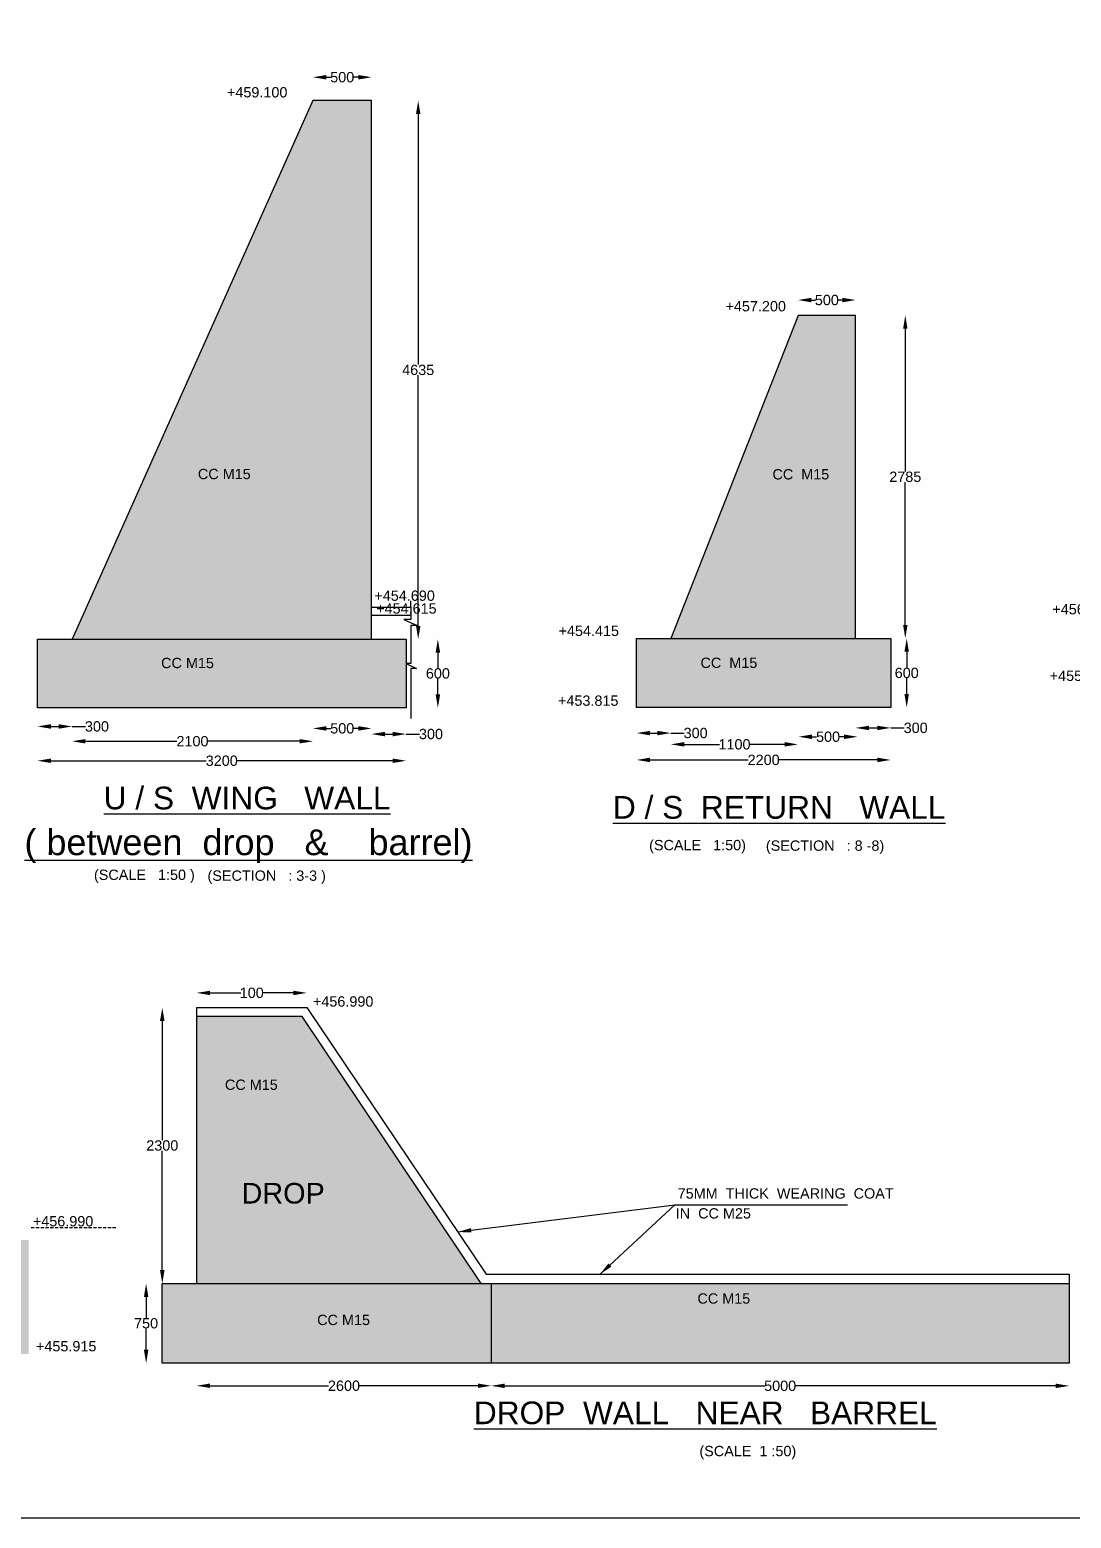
# Model space of a CAD drawing. Header units: inches. Extents: x 37936 to 42542, y -145 to 3102.
# Drawn here: x 39086 to 40097, y -145 to 1299 of the extents above; entities that cross this region are included whole.
import ezdxf

# ---------------------------------------------------------------- set-up
doc = ezdxf.new("R2010")
doc.units = ezdxf.units.IN
doc.header["$MEASUREMENT"] = 0
doc.layers.add('DIMENSIONS', color=255, linetype='Continuous')
doc.layers.add('TEXT', color=1, linetype='Continuous')
doc.styles.get("Standard").update_dxf_attribs({"font": 'arial.ttf', "height": 10})
doc.dimstyles.get("Standard").update_dxf_attribs({"dimtxt": 12, "dimasz": 13, "dimexe": 0.18, "dimexo": 0.0625, "dimgap": 0.09, "dimtad": 0, "dimtih": 1, "dimtoh": 1, "dimdec": 4, "dimzin": 0, "dimdsep": 46, "dimtxsty": 'Standard', "dimcen": 0.09, "dimse1": 1, "dimse2": 1, "dimadec": 0, "dimazin": 0, "dimtfac": 1, "dimtdec": 4, "dimtofl": 0, "dimtmove": 0, "dimatfit": 3, "dimfxl": 1, "dimtolj": 1, "dimtzin": 0, "dimarcsym": 0})

# ---------------------------------------------------------------- blocks, each defined once
blk = doc.blocks.new('*D134')
at = {"layer": 'Defpoints', "color": 0, "transparency": 16777216}
for p in [(39417.7, 1253), (39360.8, 1230.3), (39417.7, 1230.3)]:
    blk.add_point(p, dxfattribs=at)
at = {"layer": 'DIMENSIONS', "color": 0, "lineweight": -2, "transparency": 16777216}
for p, q in [((39373.8, 1253), (39378.1, 1253)), ((39404.7, 1253), (39400.3, 1253))]:
    blk.add_line(p, q, dxfattribs=at)
at = {"layer": 'DIMENSIONS', "color": 0, "transparency": 16777216}
for points in [[(39373.8, 1255.2), (39373.8, 1250.8), (39360.8, 1253)], [(39404.7, 1255.2), (39404.7, 1250.8), (39417.7, 1253)]]:
    blk.add_solid(points, dxfattribs=at)
at = {"layer": 'DIMENSIONS', "color": 0, "transparency": 16777216, "insert": (39389.2, 1253), "char_height": 10, "attachment_point": 5}
blk.add_mtext('\\A1;500', dxfattribs=at)
blk = doc.blocks.new('*D135')
at = {"layer": 'Defpoints', "color": 0, "transparency": 16777216}
for p in [(39093.5, 707.7), (39127.1, 707.7), (39127.1, 623.1)]:
    blk.add_point(p, dxfattribs=at)
at = {"layer": 'DIMENSIONS', "color": 0, "lineweight": -2, "transparency": 16777216}
for p, q in [((39106.5, 623.1), (39114.1, 623.1)), ((39127.1, 623.1), (39140.1, 623.1))]:
    blk.add_line(p, q, dxfattribs=at)
at = {"layer": 'DIMENSIONS', "color": 0, "transparency": 16777216}
for points in [[(39106.5, 625.3), (39106.5, 620.9), (39093.5, 623.1)], [(39114.1, 625.3), (39114.1, 620.9), (39127.1, 623.1)]]:
    blk.add_solid(points, dxfattribs=at)
at = {"layer": 'DIMENSIONS', "color": 0, "transparency": 16777216, "insert": (39151.2, 623.1), "char_height": 10, "attachment_point": 5}
blk.add_mtext('\\A1;300', dxfattribs=at)
blk = doc.blocks.new('*D136')
at = {"layer": 'Defpoints', "color": 0, "transparency": 16777216}
for p in [(39360.8, 1230.3), (39127.1, 707.7), (39360.8, 608.7)]:
    blk.add_point(p, dxfattribs=at)
at = {"layer": 'DIMENSIONS', "color": 0, "lineweight": -2, "transparency": 16777216}
for p, q in [((39140.1, 608.7), (39228.8, 608.7)), ((39347.8, 608.7), (39259, 608.7))]:
    blk.add_line(p, q, dxfattribs=at)
at = {"layer": 'DIMENSIONS', "color": 0, "transparency": 16777216}
for points in [[(39140.1, 610.9), (39140.1, 606.6), (39127.1, 608.7)], [(39347.8, 610.9), (39347.8, 606.6), (39360.8, 608.7)]]:
    blk.add_solid(points, dxfattribs=at)
at = {"layer": 'DIMENSIONS', "color": 0, "transparency": 16777216, "insert": (39243.9, 608.7), "char_height": 10, "attachment_point": 5}
blk.add_mtext('\\A1;2100', dxfattribs=at)
blk = doc.blocks.new('*D137')
at = {"layer": 'Defpoints', "color": 0, "transparency": 16777216}
for p in [(39360.8, 1230.3), (39417.7, 1230.3), (39417.7, 621.2)]:
    blk.add_point(p, dxfattribs=at)
at = {"layer": 'DIMENSIONS', "color": 0, "lineweight": -2, "transparency": 16777216}
for p, q in [((39373.8, 621.2), (39378.1, 621.2)), ((39404.7, 621.2), (39400.3, 621.2))]:
    blk.add_line(p, q, dxfattribs=at)
at = {"layer": 'DIMENSIONS', "color": 0, "transparency": 16777216}
for points in [[(39373.8, 623.4), (39373.8, 619), (39360.8, 621.2)], [(39404.7, 623.4), (39404.7, 619), (39417.7, 621.2)]]:
    blk.add_solid(points, dxfattribs=at)
at = {"layer": 'DIMENSIONS', "color": 0, "transparency": 16777216, "insert": (39389.2, 621.2), "char_height": 10, "attachment_point": 5}
blk.add_mtext('\\A1;500', dxfattribs=at)
blk = doc.blocks.new('*D138')
at = {"layer": 'Defpoints', "color": 0, "transparency": 16777216}
for p in [(39417.7, 707.7), (39451.2, 707.7), (39451.2, 615.7)]:
    blk.add_point(p, dxfattribs=at)
at = {"layer": 'DIMENSIONS', "color": 0, "lineweight": -2, "transparency": 16777216}
for p, q in [((39430.7, 615.7), (39438.2, 615.7)), ((39451.2, 615.7), (39464.2, 615.7))]:
    blk.add_line(p, q, dxfattribs=at)
at = {"layer": 'DIMENSIONS', "color": 0, "transparency": 16777216}
for points in [[(39430.7, 617.9), (39430.7, 613.5), (39417.7, 615.7)], [(39438.2, 617.9), (39438.2, 613.5), (39451.2, 615.7)]]:
    blk.add_solid(points, dxfattribs=at)
at = {"layer": 'DIMENSIONS', "color": 0, "transparency": 16777216, "insert": (39475.3, 615.7), "char_height": 10, "attachment_point": 5}
blk.add_mtext('\\A1;300', dxfattribs=at)
blk = doc.blocks.new('*D139')
at = {"layer": 'Defpoints', "color": 0, "transparency": 16777216}
for p in [(39451.2, 707.7), (39451.2, 641.2), (39482, 641.2)]:
    blk.add_point(p, dxfattribs=at)
at = {"layer": 'DIMENSIONS', "color": 0, "lineweight": -2, "transparency": 16777216}
for p, q in [((39482, 694.7), (39482, 679.7)), ((39482, 654.2), (39482, 669.3))]:
    blk.add_line(p, q, dxfattribs=at)
at = {"layer": 'DIMENSIONS', "color": 0, "transparency": 16777216}
for points in [[(39479.8, 694.7), (39484.2, 694.7), (39482, 707.7)], [(39479.8, 654.2), (39484.2, 654.2), (39482, 641.2)]]:
    blk.add_solid(points, dxfattribs=at)
at = {"layer": 'DIMENSIONS', "color": 0, "transparency": 16777216, "insert": (39482, 674.5), "char_height": 10, "attachment_point": 5}
blk.add_mtext('\\A1;600', dxfattribs=at)
blk = doc.blocks.new('*D140')
at = {"layer": 'Defpoints', "color": 0, "transparency": 16777216}
for p in [(39417.7, 1230.3), (39417.7, 707.7), (39462.9, 707.7)]:
    blk.add_point(p, dxfattribs=at)
at = {"layer": 'DIMENSIONS', "color": 0, "lineweight": -2, "transparency": 16777216}
for p, q in [((39462.9, 1217.3), (39462.9, 974.2)), ((39462.9, 720.7), (39462.9, 963.8))]:
    blk.add_line(p, q, dxfattribs=at)
at = {"layer": 'DIMENSIONS', "color": 0, "transparency": 16777216}
for points in [[(39460.8, 1217.3), (39465.1, 1217.3), (39462.9, 1230.3)], [(39460.8, 720.7), (39465.1, 720.7), (39462.9, 707.7)]]:
    blk.add_solid(points, dxfattribs=at)
at = {"layer": 'DIMENSIONS', "color": 0, "transparency": 16777216, "insert": (39462.9, 969), "char_height": 10, "attachment_point": 5}
blk.add_mtext('\\A1;4635', dxfattribs=at)
blk = doc.blocks.new('*D141')
at = {"layer": 'Defpoints', "color": 0, "transparency": 16777216}
for p in [(39093.5, 641.2), (39451.2, 641.2), (39451.2, 589.8)]:
    blk.add_point(p, dxfattribs=at)
at = {"layer": 'DIMENSIONS', "color": 0, "lineweight": -2, "transparency": 16777216}
for p, q in [((39106.5, 589.8), (39257.3, 589.8)), ((39438.2, 589.8), (39287.3, 589.8))]:
    blk.add_line(p, q, dxfattribs=at)
at = {"layer": 'DIMENSIONS', "color": 0, "transparency": 16777216}
for points in [[(39106.5, 592), (39106.5, 587.7), (39093.5, 589.8)], [(39438.2, 592), (39438.2, 587.7), (39451.2, 589.8)]]:
    blk.add_solid(points, dxfattribs=at)
at = {"layer": 'DIMENSIONS', "color": 0, "transparency": 16777216, "insert": (39272.3, 589.8), "char_height": 10, "attachment_point": 5}
blk.add_mtext('\\A1;3200', dxfattribs=at)
blk = doc.blocks.new('*D142')
at = {"layer": 'Defpoints', "color": 0, "transparency": 16777216}
for p in [(39887.3, 1036.8), (39831.5, 1021.9), (39887.3, 1021.9)]:
    blk.add_point(p, dxfattribs=at)
at = {"layer": 'DIMENSIONS', "color": 0, "lineweight": -2, "transparency": 16777216}
for p, q in [((39844.5, 1036.8), (39848.3, 1036.8)), ((39874.3, 1036.8), (39870.5, 1036.8))]:
    blk.add_line(p, q, dxfattribs=at)
at = {"layer": 'DIMENSIONS', "color": 0, "transparency": 16777216}
for points in [[(39844.5, 1039), (39844.5, 1034.6), (39831.5, 1036.8)], [(39874.3, 1039), (39874.3, 1034.6), (39887.3, 1036.8)]]:
    blk.add_solid(points, dxfattribs=at)
at = {"layer": 'DIMENSIONS', "color": 0, "transparency": 16777216, "insert": (39859.4, 1036.8), "char_height": 10, "attachment_point": 5}
blk.add_mtext('\\A1;500', dxfattribs=at)
blk = doc.blocks.new('*D143')
at = {"layer": 'Defpoints', "color": 0, "transparency": 16777216}
for p in [(39674.8, 708.6), (39708, 708.6), (39708, 616.7)]:
    blk.add_point(p, dxfattribs=at)
at = {"layer": 'DIMENSIONS', "color": 0, "lineweight": -2, "transparency": 16777216}
for p, q in [((39687.8, 616.7), (39695, 616.7)), ((39708, 616.7), (39721, 616.7))]:
    blk.add_line(p, q, dxfattribs=at)
at = {"layer": 'DIMENSIONS', "color": 0, "transparency": 16777216}
for points in [[(39687.8, 618.8), (39687.8, 614.5), (39674.8, 616.7)], [(39695, 618.8), (39695, 614.5), (39708, 616.7)]]:
    blk.add_solid(points, dxfattribs=at)
at = {"layer": 'DIMENSIONS', "color": 0, "transparency": 16777216, "insert": (39732.1, 616.7), "char_height": 10, "attachment_point": 5}
blk.add_mtext('\\A1;300', dxfattribs=at)
blk = doc.blocks.new('*D144')
at = {"layer": 'Defpoints', "color": 0, "transparency": 16777216}
for p in [(39831.5, 1021.9), (39708, 708.6), (39831.5, 605.7)]:
    blk.add_point(p, dxfattribs=at)
at = {"layer": 'DIMENSIONS', "color": 0, "lineweight": -2, "transparency": 16777216}
for p, q in [((39721, 605.7), (39755.2, 605.7)), ((39818.5, 605.7), (39784.3, 605.7))]:
    blk.add_line(p, q, dxfattribs=at)
at = {"layer": 'DIMENSIONS', "color": 0, "transparency": 16777216}
for points in [[(39721, 607.9), (39721, 603.6), (39708, 605.7)], [(39818.5, 607.9), (39818.5, 603.6), (39831.5, 605.7)]]:
    blk.add_solid(points, dxfattribs=at)
at = {"layer": 'DIMENSIONS', "color": 0, "transparency": 16777216, "insert": (39769.8, 605.7), "char_height": 10, "attachment_point": 5}
blk.add_mtext('\\A1;1100', dxfattribs=at)
blk = doc.blocks.new('*D145')
at = {"layer": 'Defpoints', "color": 0, "transparency": 16777216}
for p in [(39832, 641.5), (39889.2, 641.5), (39889.2, 613.1)]:
    blk.add_point(p, dxfattribs=at)
at = {"layer": 'DIMENSIONS', "color": 0, "lineweight": -2, "transparency": 16777216}
for p, q in [((39845, 613.1), (39849.4, 613.1)), ((39876.2, 613.1), (39871.7, 613.1))]:
    blk.add_line(p, q, dxfattribs=at)
at = {"layer": 'DIMENSIONS', "color": 0, "transparency": 16777216}
for points in [[(39845, 615.3), (39845, 610.9), (39832, 613.1)], [(39876.2, 615.3), (39876.2, 610.9), (39889.2, 613.1)]]:
    blk.add_solid(points, dxfattribs=at)
at = {"layer": 'DIMENSIONS', "color": 0, "transparency": 16777216, "insert": (39860.6, 613.1), "char_height": 10, "attachment_point": 5}
blk.add_mtext('\\A1;500', dxfattribs=at)
blk = doc.blocks.new('*D146')
at = {"layer": 'Defpoints', "color": 0, "transparency": 16777216}
for p in [(39887.3, 708.6), (39921.5, 708.6), (39921.5, 621.7)]:
    blk.add_point(p, dxfattribs=at)
at = {"layer": 'DIMENSIONS', "color": 0, "lineweight": -2, "transparency": 16777216}
for p, q in [((39900.3, 621.7), (39908.5, 621.7)), ((39921.5, 621.7), (39934.5, 621.7))]:
    blk.add_line(p, q, dxfattribs=at)
at = {"layer": 'DIMENSIONS', "color": 0, "transparency": 16777216}
for points in [[(39900.3, 623.8), (39900.3, 619.5), (39887.3, 621.7)], [(39908.5, 623.8), (39908.5, 619.5), (39921.5, 621.7)]]:
    blk.add_solid(points, dxfattribs=at)
at = {"layer": 'DIMENSIONS', "color": 0, "transparency": 16777216, "insert": (39945.6, 621.7), "char_height": 10, "attachment_point": 5}
blk.add_mtext('\\A1;300', dxfattribs=at)
blk = doc.blocks.new('*D147')
at = {"layer": 'Defpoints', "color": 0, "transparency": 16777216}
for p in [(39921.5, 708.6), (39921.5, 641.5), (39936.9, 641.5)]:
    blk.add_point(p, dxfattribs=at)
at = {"layer": 'DIMENSIONS', "color": 0, "lineweight": -2, "transparency": 16777216}
for p, q in [((39936.9, 695.6), (39936.9, 680.2)), ((39936.9, 654.5), (39936.9, 669.8))]:
    blk.add_line(p, q, dxfattribs=at)
at = {"layer": 'DIMENSIONS', "color": 0, "transparency": 16777216}
for points in [[(39934.7, 695.6), (39939, 695.6), (39936.9, 708.6)], [(39934.7, 654.5), (39939, 654.5), (39936.9, 641.5)]]:
    blk.add_solid(points, dxfattribs=at)
at = {"layer": 'DIMENSIONS', "color": 0, "transparency": 16777216, "insert": (39936.9, 675), "char_height": 10, "attachment_point": 5}
blk.add_mtext('\\A1;600', dxfattribs=at)
blk = doc.blocks.new('*D148')
at = {"layer": 'Defpoints', "color": 0, "transparency": 16777216}
for p in [(39674.8, 641.5), (39921.5, 641.5), (39921.5, 590.6)]:
    blk.add_point(p, dxfattribs=at)
at = {"layer": 'DIMENSIONS', "color": 0, "lineweight": -2, "transparency": 16777216}
for p, q in [((39687.8, 590.6), (39783.1, 590.6)), ((39908.5, 590.6), (39813.2, 590.6))]:
    blk.add_line(p, q, dxfattribs=at)
at = {"layer": 'DIMENSIONS', "color": 0, "transparency": 16777216}
for points in [[(39687.8, 592.8), (39687.8, 588.5), (39674.8, 590.6)], [(39908.5, 592.8), (39908.5, 588.5), (39921.5, 590.6)]]:
    blk.add_solid(points, dxfattribs=at)
at = {"layer": 'DIMENSIONS', "color": 0, "transparency": 16777216, "insert": (39798.1, 590.6), "char_height": 10, "attachment_point": 5}
blk.add_mtext('\\A1;2200', dxfattribs=at)
blk = doc.blocks.new('*D180')
at = {"layer": 'Defpoints', "color": 0, "transparency": 16777216}
for p in [(39248, 82.6), (39533.8, 82.6), (39533.8, -16.6)]:
    blk.add_point(p, dxfattribs=at)
at = {"layer": 'DIMENSIONS', "color": 0, "lineweight": -2, "transparency": 16777216}
for p, q in [((39261, -16.6), (39375.8, -16.6)), ((39520.8, -16.6), (39406, -16.6))]:
    blk.add_line(p, q, dxfattribs=at)
at = {"layer": 'DIMENSIONS', "color": 0, "transparency": 16777216}
for points in [[(39261, -14.4), (39261, -18.7), (39248, -16.6)], [(39520.8, -14.4), (39520.8, -18.7), (39533.8, -16.6)]]:
    blk.add_solid(points, dxfattribs=at)
at = {"layer": 'DIMENSIONS', "color": 0, "transparency": 16777216, "insert": (39390.9, -16.6), "char_height": 10, "attachment_point": 5}
blk.add_mtext('\\A1;2600', dxfattribs=at)
blk = doc.blocks.new('*D181')
at = {"layer": 'Defpoints', "color": 0, "transparency": 16777216}
for p in [(39533.8, 82.6), (40094.5, 82.6), (40094.5, -16.7)]:
    blk.add_point(p, dxfattribs=at)
at = {"layer": 'DIMENSIONS', "color": 0, "lineweight": -2, "transparency": 16777216}
for p, q in [((39546.8, -16.7), (39799.1, -16.7)), ((40081.5, -16.7), (39829.1, -16.7))]:
    blk.add_line(p, q, dxfattribs=at)
at = {"layer": 'DIMENSIONS', "color": 0, "transparency": 16777216}
for points in [[(39546.8, -14.5), (39546.8, -18.8), (39533.8, -16.7)], [(40081.5, -14.5), (40081.5, -18.8), (40094.5, -16.7)]]:
    blk.add_solid(points, dxfattribs=at)
at = {"layer": 'DIMENSIONS', "color": 0, "transparency": 16777216, "insert": (39814.1, -16.7), "char_height": 10, "attachment_point": 5}
blk.add_mtext('\\A1;5000', dxfattribs=at)
blk = doc.blocks.new('*D182')
at = {"layer": 'Defpoints', "color": 0, "transparency": 16777216}
for p in [(39354.8, 364.6), (39248, 350.3), (39354.8, 350.3)]:
    blk.add_point(p, dxfattribs=at)
at = {"layer": 'DIMENSIONS', "color": 0, "lineweight": -2, "transparency": 16777216}
for p, q in [((39261, 364.6), (39290.8, 364.6)), ((39341.8, 364.6), (39312.1, 364.6))]:
    blk.add_line(p, q, dxfattribs=at)
at = {"layer": 'DIMENSIONS', "color": 0, "transparency": 16777216}
for points in [[(39261, 366.7), (39261, 362.4), (39248, 364.6)], [(39341.8, 366.7), (39341.8, 362.4), (39354.8, 364.6)]]:
    blk.add_solid(points, dxfattribs=at)
at = {"layer": 'DIMENSIONS', "color": 0, "transparency": 16777216, "insert": (39301.4, 364.6), "char_height": 10, "attachment_point": 5}
blk.add_mtext('\\A1;100', dxfattribs=at)
blk = doc.blocks.new('*D183')
at = {"layer": 'Defpoints', "color": 0, "transparency": 16777216}
for p in [(39248, 350.3), (39214.6, 82.6), (39248, 82.6)]:
    blk.add_point(p, dxfattribs=at)
at = {"layer": 'DIMENSIONS', "color": 0, "lineweight": -2, "transparency": 16777216}
for p, q in [((39214.6, 337.3), (39214.6, 221.7)), ((39214.6, 95.6), (39214.6, 211.3))]:
    blk.add_line(p, q, dxfattribs=at)
at = {"layer": 'DIMENSIONS', "color": 0, "transparency": 16777216}
for points in [[(39212.4, 337.3), (39216.8, 337.3), (39214.6, 350.3)], [(39212.4, 95.6), (39216.8, 95.6), (39214.6, 82.6)]]:
    blk.add_solid(points, dxfattribs=at)
at = {"layer": 'DIMENSIONS', "color": 0, "transparency": 16777216, "insert": (39214.6, 216.5), "char_height": 10, "attachment_point": 5}
blk.add_mtext('\\A1;2300', dxfattribs=at)
blk = doc.blocks.new('*D184')
at = {"layer": 'Defpoints', "color": 0, "transparency": 16777216}
for p in [(39214.6, 82.6), (39198.9, 5.3), (39214.6, 5.3)]:
    blk.add_point(p, dxfattribs=at)
at = {"layer": 'DIMENSIONS', "color": 0, "lineweight": -2, "transparency": 16777216}
for p, q in [((39198.9, 69.6), (39198.9, 49.2)), ((39198.9, 18.3), (39198.9, 38.8))]:
    blk.add_line(p, q, dxfattribs=at)
at = {"layer": 'DIMENSIONS', "color": 0, "transparency": 16777216}
for points in [[(39196.8, 69.6), (39201.1, 69.6), (39198.9, 82.6)], [(39196.8, 18.3), (39201.1, 18.3), (39198.9, 5.3)]]:
    blk.add_solid(points, dxfattribs=at)
at = {"layer": 'DIMENSIONS', "color": 0, "transparency": 16777216, "insert": (39198.9, 44), "char_height": 10, "attachment_point": 5}
blk.add_mtext('\\A1;750', dxfattribs=at)
blk = doc.blocks.new('*D192')
at = {"layer": 'Defpoints', "color": 0, "transparency": 16777216}
for p in [(39887.3, 1021.9), (39887.3, 708.6), (39935.5, 708.6)]:
    blk.add_point(p, dxfattribs=at)
at = {"layer": 'DIMENSIONS', "color": 0, "lineweight": -2, "transparency": 16777216}
for p, q in [((39935.5, 1008.9), (39935.5, 870.5)), ((39935.5, 721.6), (39935.5, 860.1))]:
    blk.add_line(p, q, dxfattribs=at)
at = {"layer": 'DIMENSIONS', "color": 0, "transparency": 16777216}
for points in [[(39933.4, 1008.9), (39937.7, 1008.9), (39935.5, 1021.9)], [(39933.4, 721.6), (39937.7, 721.6), (39935.5, 708.6)]]:
    blk.add_solid(points, dxfattribs=at)
at = {"layer": 'DIMENSIONS', "color": 0, "transparency": 16777216, "insert": (39935.5, 865.3), "char_height": 10, "attachment_point": 5}
blk.add_mtext('\\A1;2785', dxfattribs=at)

msp = doc.modelspace()

# ---------------------------------------------------------------- hatches: boundary and pattern name
at = {"layer": 'DIMENSIONS'}
h = msp.add_hatch(dxfattribs=at)
h.set_pattern_fill('AR-CONC', color=0, scale=5, style=0)
h.set_pattern_definition([(50, (0, 0), (35.86301, -3.137607), [3.75, -41.25]), (355, (0, 0), (-6.937567, 37.609607), [3, -33]), (100.4514, (2.99, -0.26), (28.92547, 34.471977), [3.18701, -35.057106]), (46.1842, (0, 10), (53.362052, -8.27595), [5.625, -61.875]), (96.6356, (4.447, 9.31), (46.733135, 48.705894), [4.780514, -52.58565]), (351.1842, (0, 10), (46.7331, 48.70593), [4.5, -49.5]), (21, (5, 7.5), (29.845353, -20.130945), [3.75, -41.25]), (326, (5, 7.5), (12.165767, 36.257502), [3, -33]), (71.4514, (7.487, 5.822), (42.01113, 16.126525), [3.18701, -35.057106]), (37.5, (0, 0), (0.6079928, 16.6446927), [0, -32.6, 0, -33.5, 0, -33.125]), (7.5, (0, 0), (13.153477, 19.7205856), [0, -19.1, 0, -31.85, 0, -12.625]), (327.5, (-11.15, 0), (26.691122, -1.1277436), [0, -12.5, 0, -39, 0, -51.75]), (317.5, (-16.15, 0), (29.159308, 5.005249), [0, -16.25, 0, -25.9, 0, -36.75])])
h.paths.add_polyline_path([(38462.64676, 707.65453), (38103.32675, 707.65453), (38103.32675, 640.99139), (38462.64676, 640.99139)])
h.paths.add_polyline_path([(38921.31479, 1192.7317), (38863.63714, 1192.7317), (38653.05836, 707.31361), (38921.31479, 707.31361)])
h.paths.add_polyline_path([(38955.11072, 707.31361), (38619.1147, 707.31361), (38619.1147, 641.68056), (38955.11072, 641.68056)])
h.paths.add_polyline_path([(39417.65855, 1230.32224), (39360.78787, 1230.32224), (39127.06149, 707.72888), (39417.65855, 707.72888)])
h.paths.add_polyline_path([(39451.15126, 707.72888), (39093.48862, 707.72888), (39093.48862, 641.23388), (39451.15126, 641.23388)])
h.paths.add_polyline_path([(39887.28896, 1021.93757), (39831.53427, 1021.93757), (39707.98716, 708.58308), (39887.28896, 708.58308)])
h.paths.add_polyline_path([(39921.51818, 708.58308), (39674.76397, 708.58308), (39674.76397, 641.45314), (39921.51818, 641.45314)])
h.paths.add_polyline_path([(40471.49309, 1258.31289), (40415.83305, 1258.31289), (40181.44356, 729.71027), (40471.49309, 729.71027)])
h.paths.add_polyline_path([(40505.69319, 729.71027), (40148.78552, 729.71027), (40148.78552, 662.29322), (40505.69319, 662.29322)])
h.paths.add_polyline_path([(40772.65821, 923.66477), (40772.65821, 618.54333), (40896.04142, 618.54333)])
h.paths.add_polyline_path([(40772.65821, 923.66477), (40716.12856, 923.66477), (40716.12856, 618.54333), (40772.65821, 618.54333)])
h.paths.add_polyline_path([(40716.12856, 923.66477), (40604.55016, 618.54333), (40716.12856, 618.54333)])
h.paths.add_polyline_path([(41033.20738, 301.2696), (41033.20738, 40.24494), (41100.65678, 40.24494)])
h.paths.add_polyline_path([(41033.20738, 301.2696), (40976.98957, 301.2696), (40976.98957, 40.24494), (41033.20738, 40.24494)])
h.paths.add_polyline_path([(40976.98957, 301.2696), (40854.74673, 40.24494), (40976.98957, 40.24494)])
h.paths.add_polyline_path([(40481.81833, 432.26473), (40425.07479, 432.26473), (40302.73265, 119.02726), (40481.81833, 119.02726)])
h.paths.add_polyline_path([(40515.92403, 119.02726), (40269.71252, 119.02726), (40269.71252, 51.27382), (40515.92403, 51.27382)])
h.paths.add_polyline_path([(39350.4638, 341.62896), (39248.03061, 341.62896), (39248.03061, 82.6307), (39524.10378, 82.6307)])
h.paths.add_polyline_path([(39533.75785, 82.6307), (39214.60561, 82.6307), (39214.60561, 5.29461), (39533.75785, 5.29461)])
h.paths.add_polyline_path([(40094.47153, 82.6307), (39533.75785, 82.6307), (39533.75785, 5.29461), (40094.47153, 5.29461)])
h.paths.add_polyline_path([(39084.88088, 124.8938), (38019.88604, 124.8938), (38019.88604, 14.28784), (39084.88088, 14.28784)])
h.paths.add_polyline_path([(38155.67084, 383.67791), (38053.51603, 383.67791), (38053.51603, 124.8938), (38323.24389, 124.8938)])
h.paths.add_polyline_path([(39804.03576, 859.99646), (39864.32226, 859.99646), (39864.32226, 875.50805), (39804.03576, 875.50805)], flags=24)
h.paths.add_polyline_path([(39734.23865, 677.13131), (39794.52514, 677.13131), (39794.52514, 692.6429), (39734.23865, 692.6429)], flags=24)
h.paths.add_polyline_path([(40301.65086, 881.85596), (40358.05605, 881.85596), (40358.05605, 897.36755), (40301.65086, 897.36755)], flags=24)
h.paths.add_polyline_path([(40264.34762, 697.4453), (40324.63411, 697.4453), (40324.63411, 712.9569), (40264.34762, 712.9569)], flags=24)
h.paths.add_polyline_path([(40817.40575, 649.92491), (40851.29388, 649.92491), (40851.29388, 634.71345), (40817.40575, 634.71345)], flags=24)
h.paths.add_polyline_path([(40731.45897, 716.24759), (40787.86415, 716.24759), (40787.86415, 731.75919), (40731.45897, 731.75919)], flags=9)
h.paths.add_polyline_path([(40730.86337, 635.75498), (40757.9234, 635.75498), (40757.9234, 620.54352), (40730.86337, 620.54352)], flags=24)
h.paths.add_polyline_path([(40643.39529, 647.73556), (40677.28342, 647.73556), (40677.28342, 632.5241), (40643.39529, 632.5241)], flags=24)
h.paths.add_polyline_path([(41053.37478, 62.78447), (41080.48938, 62.78447), (41080.48938, 47.57301), (41053.37478, 47.57301)], flags=24)
h.paths.add_polyline_path([(40991.56846, 62.78447), (41018.62849, 62.78447), (41018.62849, 47.57301), (40991.56846, 47.57301)], flags=24)
h.paths.add_polyline_path([(40950.96388, 134.89865), (41007.36907, 134.89865), (41007.36907, 150.41024), (40950.96388, 150.41024)], flags=9)
h.paths.add_polyline_path([(40898.92409, 62.78447), (40932.81222, 62.78447), (40932.81222, 47.57301), (40898.92409, 47.57301)], flags=24)
h.paths.add_polyline_path([(40362.1808, 200.66927), (40422.4673, 200.66927), (40422.4673, 216.18087), (40362.1808, 216.18087)], flags=24)
h.paths.add_polyline_path([(40355.4293, 79.27966), (40411.83449, 79.27966), (40411.83449, 94.79125), (40355.4293, 94.79125)], flags=24)
h.paths.add_polyline_path([(39286.36105, 154.69647), (39377.432, 154.69647), (39377.432, 185.74013), (39286.36105, 185.74013)], flags=24)
h.paths.add_polyline_path([(39272.82859, 267.72018), (39329.23378, 267.72018), (39329.23378, 283.23178), (39272.82859, 283.23178)], flags=24)
h.paths.add_polyline_path([(39362.30504, 39.54287), (39418.71022, 39.54287), (39418.71022, 55.05446), (39362.30504, 55.05446)], flags=24)
h.paths.add_polyline_path([(39731.26759, 60.33453), (39787.67278, 60.33453), (39787.67278, 75.84613), (39731.26759, 75.84613)], flags=24)
h.paths.add_polyline_path([(38032.25726, 29.32573), (38059.71974, 29.32573), (38059.71974, 14.11427), (38032.25726, 14.11427)], flags=9)
h.paths.add_polyline_path([(38621.16036, 90.68681), (38681.44686, 90.68681), (38681.44686, 106.1984), (38621.16036, 106.1984)], flags=24)
h.paths.add_polyline_path([(38195.74768, 200.19107), (38252.15286, 200.19107), (38252.15286, 215.70266), (38195.74768, 215.70266)], flags=24)
h.paths.add_polyline_path([(38090.41291, 194.74287), (38181.48385, 194.74287), (38181.48385, 225.78652), (38090.41291, 225.78652)], flags=24)

# ---------------------------------------------------------------- linework, layer by layer
at = {"layer": 'DIMENSIONS', "color": 0}
for points in [[(42541.67375, -145.11836), (37935.83495, -145.11836), (37935.83495, 3101.55918), (42541.67375, 3101.55918)], [(39093.48862, 707.72888), (39451.15126, 707.72888), (39451.15126, 641.23388), (39093.48862, 641.23388)], [(39674.76397, 708.58308), (39921.51818, 708.58308), (39921.51818, 641.45314), (39674.76397, 641.45314)], [(39214.60561, 82.6307), (40094.47153, 82.6307), (40094.47153, 5.29461), (39214.60561, 5.29461)]]:
    msp.add_lwpolyline(points, close=True, dxfattribs=at)
for points in [[(39417.65855, 707.72888), (39417.65855, 1230.32224), (39360.78787, 1230.32224), (39127.06149, 707.72888)], [(39887.28896, 708.58308), (39887.28896, 1021.93757), (39831.53427, 1021.93757), (39707.98716, 708.58308)], [(39417.65855, 738.86533), (39455.79495, 738.86533), (39455.79495, 730.6568), (39417.65855, 730.6568)], [(39455.79495, 738.86533), (39455.79495, 745.001)], [(39455.79495, 730.6568), (39455.79495, 726.77695), (39448.98996, 726.77695), (39461.7654, 721.07248), (39455.78819, 721.07248), (39455.78819, 684.17966), (39451.15126, 684.17966), (39461.38158, 679.24188), (39455.77004, 679.24188), (39455.77004, 630.83211)], [(39248.03061, 82.6307), (39248.03061, 350.3231), (39354.79724, 350.3231), (39528.98126, 91.6619), (40094.47153, 91.6619), (40094.47153, 82.6307)], [(39524.10378, 82.6307), (39350.4638, 341.62896), (39248.03061, 341.62896)], [(39533.75785, 82.6307), (39533.75785, 5.29461)]]:
    msp.add_lwpolyline(points, dxfattribs=at)

# ---------------------------------------------------------------- texts
msp.add_text('------------------', height=10, dxfattribs=at).set_placement((39086.55292, 132.99702))
at = {"layer": 'TEXT', "color": 0}
for s, height, p in [('+459.100', 10, (39277.35857, 1233.42476)), ('+457.200', 10, (39761.07057, 1025.84394)), ('CC M15', 10, (39249.17085, 863.05616)), ('CC  M15', 10, (39806.62103, 862.75225)), ('+454.690', 10, (39420.39888, 745.00276)), ('+454.615', 10, (39422.12109, 732.56401)), ('+456.515', 10, (40078.21239, 731.87928)), ('+454.415', 10, (39599.0605, 710.88181)), ('CC M15', 10, (39213.46129, 679.66131)), ('CC  M15', 10, (39736.82392, 679.8871)), ('+455.915', 10, (40075.66145, 667.25877)), ('+453.815', 10, (39598.59518, 643.14747)), ('%%UU / S  WING   WALL', 22, (39157.73677, 542.65127)), ('%%UD / S  RETURN   WALL', 22, (39651.80875, 533.60505)), ('%%U( between  drop   &    barrel)', 25, (39080.84338, 498.22221)), ('(SCALE   1:50)', 10, (39686.97973, 503.00339)), ('(SECTION   : 8 -8)', 10, (39800.24706, 502.47384)), ('(SCALE   1:50 )', 10, (39148.3208, 474.18804)), ('(SECTION   : 3-3 )', 10, (39258.49009, 473.35425)), ('+456.990', 10, (39360.77507, 351.29551)), ('CC M15', 10, (39275.41386, 270.47598)), ('DROP', 20, (39291.535, 160.21148)), ('75MM  THICK  WEARING  COAT', 10, (39714.6739, 165.01734)), ('+456.990', 10, (39089.02147, 138.04888)), ('IN  CC M25', 10, (39712.78483, 145.67622)), ('CC M15', 10, (39733.85286, 63.09033)), ('CC M15', 10, (39364.89031, 42.29866)), ('+455.915', 10, (39092.05172, 16.79043)), ('%%UDROP  WALL   NEAR   BARREL', 22, (39516.89034, -53.86015)), ('(SCALE  1 :50)', 10, (39735.76578, -84.91999))]:
    msp.add_text(s, height=height, dxfattribs=at).set_placement(p)

# ---------------------------------------------------------------- dimensions: what is measured, and where the dimension line sits
at = {"layer": 'DIMENSIONS', "color": 0}
for base, p1, p2, text, picture, middle in [((39417.65855, 1253.01122), (39360.78787, 1230.32224), (39417.65855, 1230.32224), '500', '*D134', (39389.22321, 1253.01122)), ((39360.78787, 608.72585), (39127.06149, 707.72888), (39360.78787, 1230.32224), '2100', '*D136', (39243.92468, 608.72585)), ((39417.65855, 621.18746), (39360.78787, 1230.32224), (39417.65855, 1230.32224), '500', '*D137', (39389.22321, 621.18746)), ((39887.28896, 1036.81666), (39831.53427, 1021.93757), (39887.28896, 1021.93757), '500', '*D142', (39859.41162, 1036.81666)), ((39831.53427, 605.73487), (39707.98716, 708.58308), (39831.53427, 1021.93757), '1100', '*D144', (39769.76071, 605.73487)), ((39127.06149, 623.10367), (39093.48862, 707.72888), (39127.06149, 707.72888), '300', '*D135', (39151.17809, 623.10367)), ((39451.15126, 615.69105), (39417.65855, 707.72888), (39451.15126, 707.72888), '300', '*D138', (39475.26786, 615.69105)), ((39707.98716, 616.66307), (39674.76397, 708.58308), (39707.98716, 708.58308), '300', '*D143', (39732.10376, 616.66307)), ((39921.51818, 621.66593), (39887.28896, 708.58308), (39921.51818, 708.58308), '300', '*D146', (39945.63478, 621.66593)), ((39451.15126, 589.82791), (39093.48862, 641.23388), (39451.15126, 641.23388), '3200', '*D141', (39272.31994, 589.82791)), ((39921.51818, 590.63471), (39674.76397, 641.45314), (39921.51818, 641.45314), '2200', '*D148', (39798.14107, 590.63471)), ((39889.17641, 613.09284), (39831.95758, 641.45314), (39889.17641, 641.45314), '500', '*D145', (39860.567, 613.09284)), ((39354.79724, 364.55697), (39248.03061, 350.3231), (39354.79724, 350.3231), '100', '*D182', (39301.41392, 364.55697)), ((39533.75785, -16.57615), (39248.03061, 82.6307), (39533.75785, 82.6307), '2600', '*D180', (39390.89423, -16.57615)), ((40094.47153, -16.68165), (39533.75785, 82.6307), (40094.47153, 82.6307), '5000', '*D181', (39814.11469, -16.68165))]:
    dim = msp.add_linear_dim(base=base, p1=p1, p2=p2, text=text, dimstyle='Standard', dxfattribs=at)
    dim.commit()
    dim.dimension.update_dxf_attribs({"geometry": picture, "text_midpoint": middle})
for base, p1, p2, text, picture, middle in [((39462.91815, 707.72888), (39417.65855, 1230.32224), (39417.65855, 707.72888), '4635', '*D140', (39462.91815, 969.02556)), ((39935.51903, 708.58308), (39887.28896, 1021.93757), (39887.28896, 708.58308), '2785', '*D192', (39935.51903, 865.26032)), ((39482.01506, 641.23388), (39451.15126, 707.72888), (39451.15126, 641.23388), '600', '*D139', (39482.01506, 674.48138)), ((39936.85876, 641.45314), (39921.51818, 708.58308), (39921.51818, 641.45314), '600', '*D147', (39936.85876, 675.01811)), ((39214.60561, 82.6307), (39248.03061, 350.3231), (39248.03061, 82.6307), '2300', '*D183', (39214.60561, 216.4769)), ((39198.93244, 5.29461), (39214.60561, 82.6307), (39214.60561, 5.29461), '750', '*D184', (39198.93244, 43.96266))]:
    dim = msp.add_linear_dim(base=base, p1=p1, p2=p2, angle=90, text=text, dimstyle='Standard', dxfattribs=at)
    dim.commit()
    dim.dimension.update_dxf_attribs({"geometry": picture, "text_midpoint": middle})

# ---------------------------------------------------------------- leaders
for points in [[(39501.40573, 132.61123), (39711.76261, 159.05741), (39879.44385, 159.07825)], [(39639.38589, 91.6619), (39711.76261, 159.05741)]]:
    msp.add_leader(points, dimstyle='Standard', override={"dimgap": 0.09, "dimtad": 0}, dxfattribs=at)

doc.saveas('drawing.dxf')
